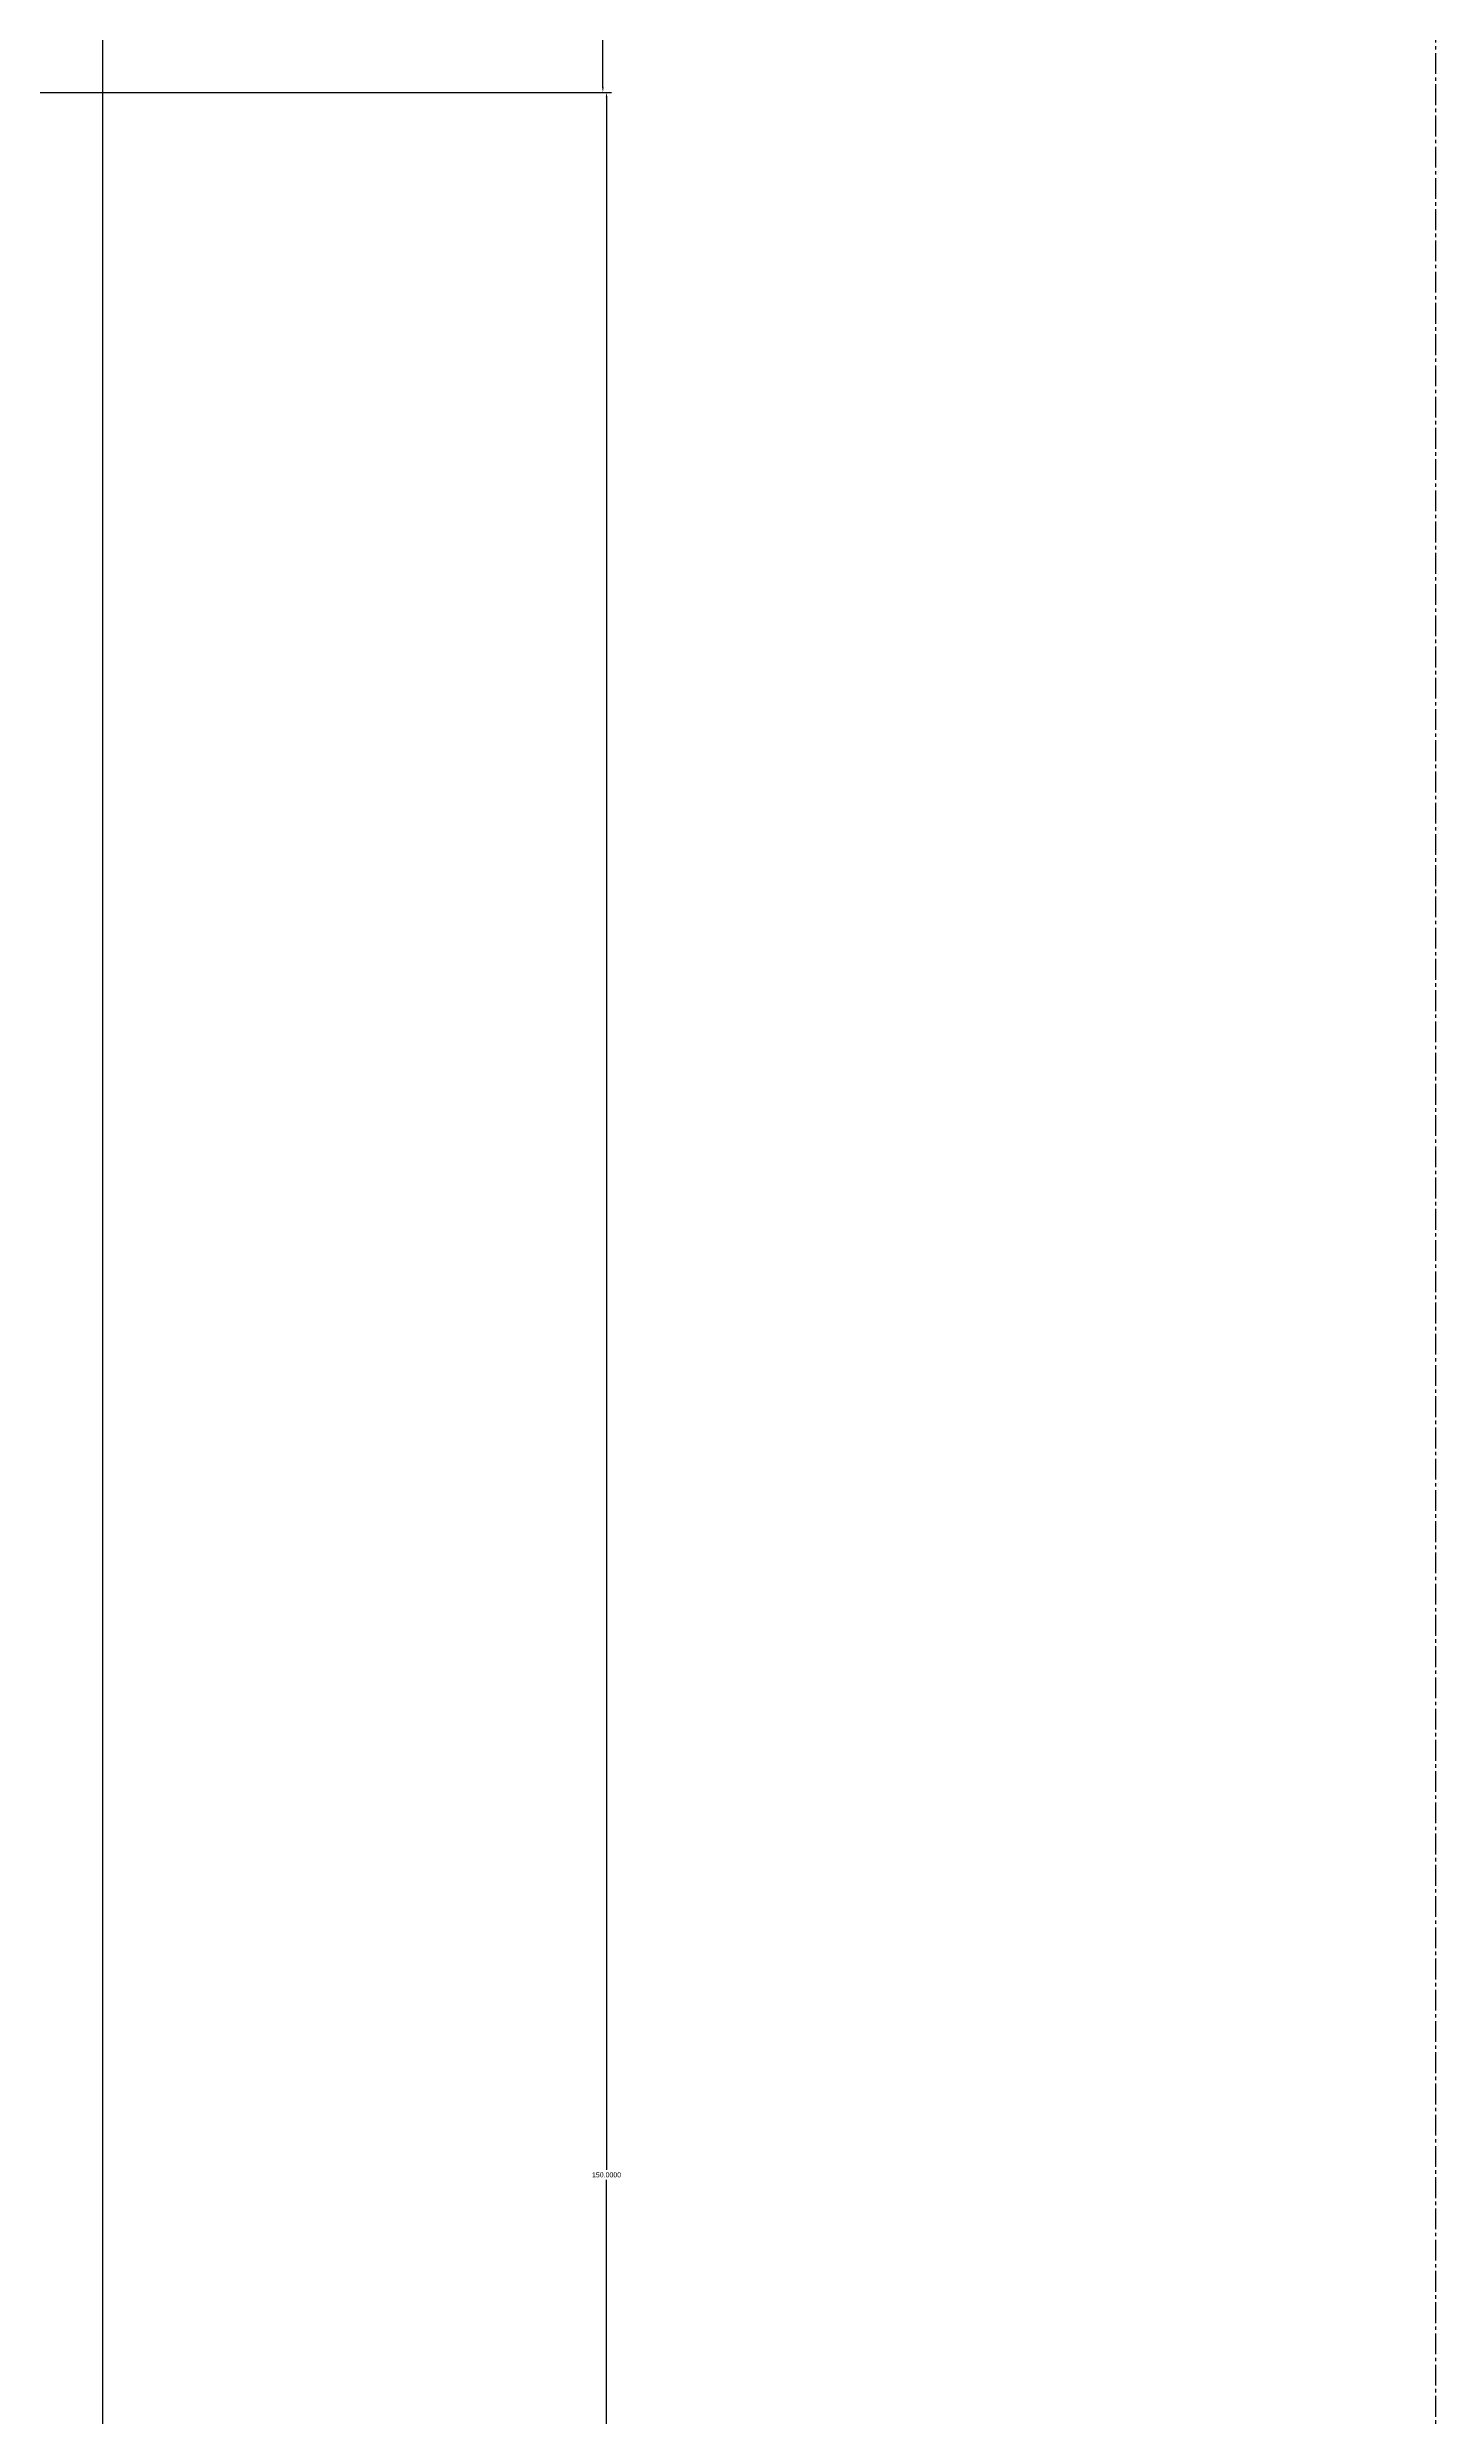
# Model space of a CAD drawing. Header units: millimetres. Extents: x 9612 to 23319, y 1863 to 14354.
# Drawn here: x 11630.2 to 11680.2, y 7497.3 to 7582.7 of the extents above; entities that cross this region are included whole.
import ezdxf

# ---------------------------------------------------------------- set-up
doc = ezdxf.new("R2010")
doc.units = ezdxf.units.MM
doc.header["$MEASUREMENT"] = 0
doc.linetypes.add('CENTER2', pattern=[1.125, 0.75, -0.125, 0.125, -0.125])
doc.styles.get("Standard").update_dxf_attribs({"font": 'arial.ttf'})
doc.dimstyles.get("Standard").update_dxf_attribs({"dimtxt": 0.18, "dimasz": 0.18, "dimexe": 0.18, "dimexo": 0.0625, "dimgap": 0.09, "dimtad": 0, "dimtih": 1, "dimtoh": 1, "dimdec": 4, "dimzin": 0, "dimdsep": 46, "dimtxsty": 'Standard', "dimcen": 0.09, "dimadec": 0, "dimazin": 0, "dimtfac": 1, "dimtdec": 4, "dimtofl": 0, "dimtmove": 0, "dimatfit": 3, "dimfxl": 1, "dimtolj": 1, "dimtzin": 0, "dimarcsym": 0})

# ---------------------------------------------------------------- blocks, each defined once
blk = doc.blocks.new('*D113')
at = {"color": 0, "lineweight": -2, "transparency": 16777216}
for p, q in [((11630.296, 7581.051), (11650.553, 7581.051)), ((11650.373, 7580.871), (11650.373, 7506.233)), ((11650.373, 7431.231), (11650.373, 7505.869)), ((11630.296, 7431.051), (11650.553, 7431.051))]:
    blk.add_line(p, q, dxfattribs=at)
at = {"color": 0, "transparency": 16777216}
for points in [[(11650.343, 7580.871), (11650.403, 7580.871), (11650.373, 7581.051)], [(11650.343, 7431.231), (11650.403, 7431.231), (11650.373, 7431.051)]]:
    blk.add_solid(points, dxfattribs=at)
at = {"layer": 'Defpoints', "color": 0, "transparency": 16777216}
for p in [(11630.234, 7581.051), (11650.373, 7581.051), (11630.234, 7431.051)]:
    blk.add_point(p, dxfattribs=at)
at = {"color": 0, "transparency": 16777216, "insert": (11650.373, 7506.051), "char_height": 0.18, "attachment_point": 5}
blk.add_mtext('\\A1;150.0000', dxfattribs=at)
blk = doc.blocks.new('*D114')
at = {"color": 0, "lineweight": -2, "transparency": 16777216}
for p, q in [((11620.296, 7651.051), (11650.422, 7651.051)), ((11650.242, 7650.871), (11650.242, 7616.233)), ((11650.242, 7581.231), (11650.242, 7615.869)), ((11620.296, 7581.051), (11650.422, 7581.051))]:
    blk.add_line(p, q, dxfattribs=at)
at = {"color": 0, "transparency": 16777216}
for points in [[(11650.212, 7650.871), (11650.272, 7650.871), (11650.242, 7651.051)], [(11650.212, 7581.231), (11650.272, 7581.231), (11650.242, 7581.051)]]:
    blk.add_solid(points, dxfattribs=at)
at = {"layer": 'Defpoints', "color": 0, "transparency": 16777216}
for p in [(11620.234, 7651.051), (11650.242, 7651.051), (11620.234, 7581.051)]:
    blk.add_point(p, dxfattribs=at)
at = {"color": 0, "transparency": 16777216, "insert": (11650.242, 7616.051), "char_height": 0.18, "attachment_point": 5}
blk.add_mtext('\\A1;70.0000', dxfattribs=at)
blk = doc.blocks.new('ijkkkkkkkkk')
blk.add_line((1156.88182, -1041.89229), (1156.88182, 739.71136))
at = {"linetype": 'CENTER2'}
blk.add_line((1204.88887, 19.33629), (1204.88887, -612.61448), dxfattribs=at)
for base, p1, p2, picture, middle in [((1174.89684, -300.20267), (1144.88887, -370.20267), (1144.88887, -300.20267), '*D114', (1174.89684, -335.20267)), ((1175.02766, -370.20267), (1154.88887, -520.20267), (1154.88887, -370.20267), '*D113', (1175.02766, -445.20267))]:
    dim = blk.add_linear_dim(base=base, p1=p1, p2=p2, angle=90, dimstyle='Standard')
    dim.commit()
    dim.dimension.update_dxf_attribs({"geometry": picture, "text_midpoint": middle, "insert": (-10475.34511, -7951.25402)})

msp = doc.modelspace()

# ---------------------------------------------------------------- block references
msp.add_blockref('ijkkkkkkkkk', (10475.34511, 7951.25402))

doc.saveas('drawing.dxf')
